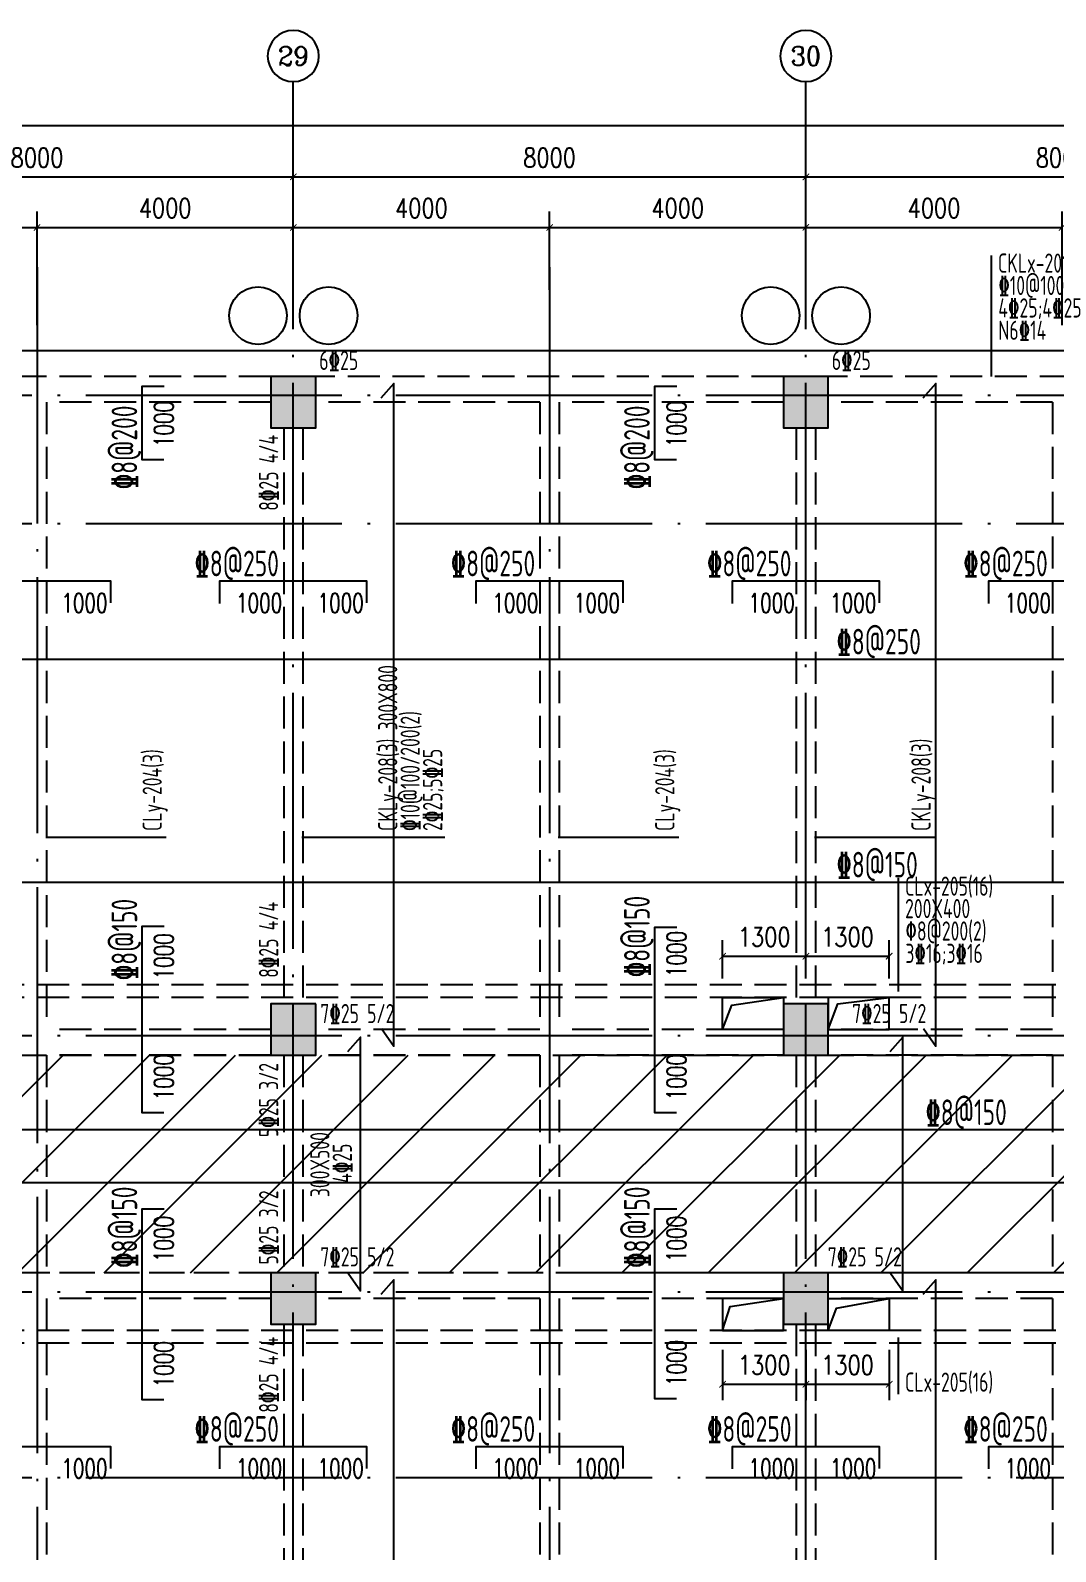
# Model space of a CAD drawing. Header units: millimetres. Extents: x 2998490 to 15040601, y 444546 to 7822218.
# Drawn here: x 14637164 to 14653164, y 7671349 to 7695106 of the extents above; entities that cross this region are included whole.
import ezdxf
from ezdxf.enums import TextEntityAlignment as Align

# ---------------------------------------------------------------- set-up
doc = ezdxf.new("R2010")
doc.units = ezdxf.units.MM
doc.header["$LTSCALE"] = 2000
doc.linetypes.add('DASH', pattern=[0.35, 0.25, -0.1])
doc.linetypes.add('DOTE', pattern=[2.42, 2, -0.2, 0.02, -0.2])
for name, color, linetype in [('3-AXIS', 3, 'Continuous'), ('3-AXIS_TEXT', 7, 'Continuous'), ('3-ban', 84, 'Continuous'), ('3-ban-hatch', 9, 'Continuous'), ('3-ban-rein', 1, 'Continuous'), ('3-ban-TEXT', 7, 'Continuous'), ('3-column-DOWN', 232, 'Continuous'), ('3-COLUMN-UP', 2, 'Continuous'), ('3-dcl', 3, 'Continuous'), ('3-dote', 43, 'DOTE'), ('3-HATCH', 8, 'Continuous'), ('3-liang-rein-X', 54, 'Continuous'), ('3-liang-rein-Y', 130, 'Continuous'), ('3-liang-R截面-X', 50, 'Continuous'), ('3-liang-R截面-Y', 70, 'Continuous'), ('3-liang-s-1', 44, 'Continuous'), ('3-liang-xu', 120, 'DASH'), ('3-装饰线脚', 7, 'Continuous'), ('AXIS', 3, 'Continuous'), ('AXIS_TEXT', 7, 'Continuous')]:
    doc.layers.add(name, color=color, linetype=linetype)
doc.layers.add('3-零部件', color=73, linetype='Continuous', lineweight=5)
doc.styles.add('_TCH_AXIS', font='COMPLEX', dxfattribs={"bigfont": 'GBCBIG'})
doc.styles.add('COMPLEX', font='COMPLEX')
doc.styles.add('DIM_FONT', font='SIMPLEX', dxfattribs={"width": 0.8, "bigfont": 'HZTXT'})
doc.styles.add('TJ1', font='tj-romans1.shx', dxfattribs={"width": 0.8, "bigfont": 'tj-hztxt1.shx'})
doc.styles.add('TSSD_Rein', font='Tssdeng.shx', dxfattribs={"width": 0.7, "bigfont": 'hztxt.shx'})
doc.dimstyles.new('DIMN100', dxfattribs={"dimtxt": 300, "dimasz": 100, "dimexe": 250, "dimexo": 300, "dimgap": 150, "dimtad": 1, "dimdec": 0, "dimzin": 0, "dimdsep": 46, "dimtxsty": 'DIM_FONT', "dimblk": 'ARCHTICK', "dimcen": 0.09, "dimclrt": 7, "dimazin": 2, "dimtfac": 1, "dimtdec": 0, "dimtix": 1, "dimtmove": 2, "dimatfit": 3, "dimldrblk": 'ARCHTICK', "dimfxl": 0, "dimtolj": 1, "dimtzin": 0, "dimarcsym": 0})

# ---------------------------------------------------------------- blocks, each defined once
blk = doc.blocks.new('_ArchTick')
at = {"color": 0, "linetype": 'ByBlock', "const_width": 0.15}
blk.add_lwpolyline([(-0.5, -0.5), (0.5, 0.5)], dxfattribs=at)
blk = doc.blocks.new('*D225')
at = {"layer": 'AXIS', "color": 0, "lineweight": -2}
for p, q in [((14633267, 7692217), (14633267, 7693069)), ((14641267, 7692217), (14641267, 7693069)), ((14633267, 7692819), (14641267, 7692819))]:
    blk.add_line(p, q, dxfattribs=at)
at = {"layer": 'Defpoints', "color": 0}
for p in [(14641267, 7692819), (14633267, 7691917), (14641267, 7691917)]:
    blk.add_point(p, dxfattribs=at)
at = {"layer": 'AXIS', "color": 0, "lineweight": -2, "xscale": 100, "yscale": 100, "zscale": 100, "rotation": 180}
blk.add_blockref('_ArchTick', (14633267, 7692819), dxfattribs=at)
at = {"layer": 'AXIS', "color": 0, "lineweight": -2, "xscale": 100, "yscale": 100, "zscale": 100}
blk.add_blockref('_ArchTick', (14641267, 7692819), dxfattribs=at)
at = {"layer": 'AXIS', "color": 7, "insert": (14637267, 7693119), "char_height": 300, "attachment_point": 5, "style": 'DIM_FONT'}
blk.add_mtext('\\A1;8000', dxfattribs=at)
blk = doc.blocks.new('*D226')
at = {"layer": 'AXIS', "color": 0, "lineweight": -2}
for p, q in [((14641267, 7692217), (14641267, 7693069)), ((14649267, 7692217), (14649267, 7693069)), ((14641267, 7692819), (14649267, 7692819))]:
    blk.add_line(p, q, dxfattribs=at)
at = {"layer": 'Defpoints', "color": 0}
for p in [(14649267, 7692819), (14641267, 7691917), (14649267, 7691917)]:
    blk.add_point(p, dxfattribs=at)
at = {"layer": 'AXIS', "color": 0, "lineweight": -2, "xscale": 100, "yscale": 100, "zscale": 100, "rotation": 180}
blk.add_blockref('_ArchTick', (14641267, 7692819), dxfattribs=at)
at = {"layer": 'AXIS', "color": 0, "lineweight": -2, "xscale": 100, "yscale": 100, "zscale": 100}
blk.add_blockref('_ArchTick', (14649267, 7692819), dxfattribs=at)
at = {"layer": 'AXIS', "color": 7, "insert": (14645267, 7693119), "char_height": 300, "attachment_point": 5, "style": 'DIM_FONT'}
blk.add_mtext('\\A1;8000', dxfattribs=at)
blk = doc.blocks.new('*D227')
at = {"layer": 'AXIS', "color": 0, "lineweight": -2}
for p, q in [((14649267, 7692217), (14649267, 7693069)), ((14657267, 7692217), (14657267, 7693069)), ((14649267, 7692819), (14657267, 7692819))]:
    blk.add_line(p, q, dxfattribs=at)
at = {"layer": 'Defpoints', "color": 0}
for p in [(14657267, 7692819), (14649267, 7691917), (14657267, 7691917)]:
    blk.add_point(p, dxfattribs=at)
at = {"layer": 'AXIS', "color": 0, "lineweight": -2, "xscale": 100, "yscale": 100, "zscale": 100, "rotation": 180}
blk.add_blockref('_ArchTick', (14649267, 7692819), dxfattribs=at)
at = {"layer": 'AXIS', "color": 0, "lineweight": -2, "xscale": 100, "yscale": 100, "zscale": 100}
blk.add_blockref('_ArchTick', (14657267, 7692819), dxfattribs=at)
at = {"layer": 'AXIS', "color": 7, "insert": (14653267, 7693119), "char_height": 300, "attachment_point": 5, "style": 'DIM_FONT'}
blk.add_mtext('\\A1;8000', dxfattribs=at)
blk = doc.blocks.new('*D237')
at = {"layer": 'AXIS', "color": 0, "lineweight": -2}
for p, q in [((14619017, 7691417), (14619017, 7693869)), ((14695267, 7691417), (14695267, 7693869)), ((14619017, 7693619), (14695267, 7693619))]:
    blk.add_line(p, q, dxfattribs=at)
at = {"layer": 'Defpoints', "color": 0}
for p in [(14695267, 7693619), (14619017, 7691117), (14695267, 7691117)]:
    blk.add_point(p, dxfattribs=at)
at = {"layer": 'AXIS', "color": 0, "lineweight": -2, "xscale": 100, "yscale": 100, "zscale": 100, "rotation": 180}
blk.add_blockref('_ArchTick', (14619017, 7693619), dxfattribs=at)
at = {"layer": 'AXIS', "color": 0, "lineweight": -2, "xscale": 100, "yscale": 100, "zscale": 100}
blk.add_blockref('_ArchTick', (14695267, 7693619), dxfattribs=at)
at = {"layer": 'AXIS', "color": 7, "insert": (14661202, 7693919), "char_height": 300, "attachment_point": 5, "style": 'DIM_FONT'}
blk.add_mtext('\\A1;76250', dxfattribs=at)
blk = doc.blocks.new('_AXISO')
blk.add_circle((0, 0), 0.5)
at = {"layer": '3-AXIS_TEXT', "style": 'COMPLEX', "width": 1.041667}
blk.add_attdef('A', text='', height=0.56, dxfattribs=at).set_placement((-0.25, -0.28), (0.25, -0.28), align=Align.FIT)
blk = doc.blocks.new('*D1372')
at = {"layer": '3-零部件', "color": 0, "lineweight": -2}
for p, q in [((14633267, 7690501), (14633267, 7692279)), ((14637267, 7690501), (14637267, 7692279)), ((14633267, 7692029), (14637267, 7692029))]:
    blk.add_line(p, q, dxfattribs=at)
at = {"layer": 'Defpoints', "color": 0}
for p in [(14637267, 7692029), (14633267, 7690201), (14637267, 7690201)]:
    blk.add_point(p, dxfattribs=at)
at = {"layer": '3-零部件', "color": 0, "lineweight": -2, "xscale": 100, "yscale": 100, "zscale": 100, "rotation": 180}
blk.add_blockref('_ArchTick', (14633267, 7692029), dxfattribs=at)
at = {"layer": '3-零部件', "color": 0, "lineweight": -2, "xscale": 100, "yscale": 100, "zscale": 100}
blk.add_blockref('_ArchTick', (14637267, 7692029), dxfattribs=at)
at = {"layer": '3-零部件', "color": 7, "insert": (14635267, 7692329), "char_height": 300, "attachment_point": 5, "style": 'DIM_FONT'}
blk.add_mtext('\\A1;4000', dxfattribs=at)
blk = doc.blocks.new('*D1373')
at = {"layer": '3-零部件', "color": 0, "lineweight": -2}
for p, q in [((14637267, 7690501), (14637267, 7692279)), ((14641267, 7691516), (14641267, 7692279)), ((14637267, 7692029), (14641267, 7692029))]:
    blk.add_line(p, q, dxfattribs=at)
at = {"layer": 'Defpoints', "color": 0}
for p in [(14641267, 7692029), (14641267, 7691216), (14637267, 7690201)]:
    blk.add_point(p, dxfattribs=at)
at = {"layer": '3-零部件', "color": 0, "lineweight": -2, "xscale": 100, "yscale": 100, "zscale": 100, "rotation": 180}
blk.add_blockref('_ArchTick', (14637267, 7692029), dxfattribs=at)
at = {"layer": '3-零部件', "color": 0, "lineweight": -2, "xscale": 100, "yscale": 100, "zscale": 100}
blk.add_blockref('_ArchTick', (14641267, 7692029), dxfattribs=at)
at = {"layer": '3-零部件', "color": 7, "insert": (14639267, 7692329), "char_height": 300, "attachment_point": 5, "style": 'DIM_FONT'}
blk.add_mtext('\\A1;4000', dxfattribs=at)
blk = doc.blocks.new('*D1374')
at = {"layer": '3-零部件', "color": 0, "lineweight": -2}
for p, q in [((14641267, 7691516), (14641267, 7692279)), ((14645267, 7691055), (14645267, 7692279)), ((14641267, 7692029), (14645267, 7692029))]:
    blk.add_line(p, q, dxfattribs=at)
at = {"layer": 'Defpoints', "color": 0}
for p in [(14645267, 7692029), (14641267, 7691216), (14645267, 7690755)]:
    blk.add_point(p, dxfattribs=at)
at = {"layer": '3-零部件', "color": 0, "lineweight": -2, "xscale": 100, "yscale": 100, "zscale": 100, "rotation": 180}
blk.add_blockref('_ArchTick', (14641267, 7692029), dxfattribs=at)
at = {"layer": '3-零部件', "color": 0, "lineweight": -2, "xscale": 100, "yscale": 100, "zscale": 100}
blk.add_blockref('_ArchTick', (14645267, 7692029), dxfattribs=at)
at = {"layer": '3-零部件', "color": 7, "insert": (14643267, 7692329), "char_height": 300, "attachment_point": 5, "style": 'DIM_FONT'}
blk.add_mtext('\\A1;4000', dxfattribs=at)
blk = doc.blocks.new('*D1375')
at = {"layer": '3-零部件', "color": 0, "lineweight": -2}
for p, q in [((14645267, 7691055), (14645267, 7692279)), ((14649267, 7691055), (14649267, 7692279)), ((14645267, 7692029), (14649267, 7692029))]:
    blk.add_line(p, q, dxfattribs=at)
at = {"layer": 'Defpoints', "color": 0}
for p in [(14649267, 7692029), (14645267, 7690755), (14649267, 7690755)]:
    blk.add_point(p, dxfattribs=at)
at = {"layer": '3-零部件', "color": 0, "lineweight": -2, "xscale": 100, "yscale": 100, "zscale": 100, "rotation": 180}
blk.add_blockref('_ArchTick', (14645267, 7692029), dxfattribs=at)
at = {"layer": '3-零部件', "color": 0, "lineweight": -2, "xscale": 100, "yscale": 100, "zscale": 100}
blk.add_blockref('_ArchTick', (14649267, 7692029), dxfattribs=at)
at = {"layer": '3-零部件', "color": 7, "insert": (14647267, 7692329), "char_height": 300, "attachment_point": 5, "style": 'DIM_FONT'}
blk.add_mtext('\\A1;4000', dxfattribs=at)
blk = doc.blocks.new('*D1376')
at = {"layer": '3-零部件', "color": 0, "lineweight": -2}
for p, q in [((14649267, 7691055), (14649267, 7692279)), ((14653267, 7690501), (14653267, 7692279)), ((14649267, 7692029), (14653267, 7692029))]:
    blk.add_line(p, q, dxfattribs=at)
at = {"layer": 'Defpoints', "color": 0}
for p in [(14653267, 7692029), (14649267, 7690755), (14653267, 7690201)]:
    blk.add_point(p, dxfattribs=at)
at = {"layer": '3-零部件', "color": 0, "lineweight": -2, "xscale": 100, "yscale": 100, "zscale": 100, "rotation": 180}
blk.add_blockref('_ArchTick', (14649267, 7692029), dxfattribs=at)
at = {"layer": '3-零部件', "color": 0, "lineweight": -2, "xscale": 100, "yscale": 100, "zscale": 100}
blk.add_blockref('_ArchTick', (14653267, 7692029), dxfattribs=at)
at = {"layer": '3-零部件', "color": 7, "insert": (14651267, 7692329), "char_height": 300, "attachment_point": 5, "style": 'DIM_FONT'}
blk.add_mtext('\\A1;4000', dxfattribs=at)
blk = doc.blocks.new('*D1840')
at = {"layer": '3-ban', "color": 0, "lineweight": -2}
for p, q in [((14647967, 7680302), (14647967, 7680898)), ((14649267, 7680302), (14649267, 7680898)), ((14647967, 7680648), (14649267, 7680648))]:
    blk.add_line(p, q, dxfattribs=at)
at = {"layer": 'Defpoints', "color": 0}
for p in [(14649267, 7680648), (14647967, 7680002), (14649267, 7680002)]:
    blk.add_point(p, dxfattribs=at)
at = {"layer": '3-ban', "color": 0, "lineweight": -2, "xscale": 100, "yscale": 100, "zscale": 100, "rotation": 180}
blk.add_blockref('_ArchTick', (14647967, 7680648), dxfattribs=at)
at = {"layer": '3-ban', "color": 0, "lineweight": -2, "xscale": 100, "yscale": 100, "zscale": 100}
blk.add_blockref('_ArchTick', (14649267, 7680648), dxfattribs=at)
at = {"layer": '3-ban', "color": 7, "insert": (14648617, 7680948), "char_height": 300, "attachment_point": 5, "style": 'DIM_FONT'}
blk.add_mtext('\\A1;1300', dxfattribs=at)
blk = doc.blocks.new('*D1841')
at = {"layer": '3-ban', "color": 0, "lineweight": -2}
for p, q in [((14649267, 7680302), (14649267, 7680898)), ((14650567, 7680302), (14650567, 7680898)), ((14649267, 7680648), (14650567, 7680648))]:
    blk.add_line(p, q, dxfattribs=at)
at = {"layer": 'Defpoints', "color": 0}
for p in [(14650567, 7680648), (14649267, 7680002), (14650567, 7680002)]:
    blk.add_point(p, dxfattribs=at)
at = {"layer": '3-ban', "color": 0, "lineweight": -2, "xscale": 100, "yscale": 100, "zscale": 100, "rotation": 180}
blk.add_blockref('_ArchTick', (14649267, 7680648), dxfattribs=at)
at = {"layer": '3-ban', "color": 0, "lineweight": -2, "xscale": 100, "yscale": 100, "zscale": 100}
blk.add_blockref('_ArchTick', (14650567, 7680648), dxfattribs=at)
at = {"layer": '3-ban', "color": 7, "insert": (14649917, 7680948), "char_height": 300, "attachment_point": 5, "style": 'DIM_FONT'}
blk.add_mtext('\\A1;1300', dxfattribs=at)
blk = doc.blocks.new('*D1842')
at = {"layer": '3-ban', "color": 0, "lineweight": -2}
for p, q in [((14647967, 7674502), (14647967, 7673713)), ((14649267, 7674502), (14649267, 7673713)), ((14647967, 7673963), (14649267, 7673963))]:
    blk.add_line(p, q, dxfattribs=at)
at = {"layer": 'Defpoints', "color": 0}
for p in [(14647967, 7674802), (14649267, 7674802), (14649267, 7673963)]:
    blk.add_point(p, dxfattribs=at)
at = {"layer": '3-ban', "color": 0, "lineweight": -2, "xscale": 100, "yscale": 100, "zscale": 100, "rotation": 180}
blk.add_blockref('_ArchTick', (14647967, 7673963), dxfattribs=at)
at = {"layer": '3-ban', "color": 0, "lineweight": -2, "xscale": 100, "yscale": 100, "zscale": 100}
blk.add_blockref('_ArchTick', (14649267, 7673963), dxfattribs=at)
at = {"layer": '3-ban', "color": 7, "insert": (14648617, 7674263), "char_height": 300, "attachment_point": 5, "style": 'DIM_FONT'}
blk.add_mtext('\\A1;1300', dxfattribs=at)
blk = doc.blocks.new('*D1843')
at = {"layer": '3-ban', "color": 0, "lineweight": -2}
for p, q in [((14649267, 7674502), (14649267, 7673713)), ((14650567, 7674502), (14650567, 7673713)), ((14649267, 7673963), (14650567, 7673963))]:
    blk.add_line(p, q, dxfattribs=at)
at = {"layer": 'Defpoints', "color": 0}
for p in [(14649267, 7674802), (14650567, 7674802), (14650567, 7673963)]:
    blk.add_point(p, dxfattribs=at)
at = {"layer": '3-ban', "color": 0, "lineweight": -2, "xscale": 100, "yscale": 100, "zscale": 100, "rotation": 180}
blk.add_blockref('_ArchTick', (14649267, 7673963), dxfattribs=at)
at = {"layer": '3-ban', "color": 0, "lineweight": -2, "xscale": 100, "yscale": 100, "zscale": 100}
blk.add_blockref('_ArchTick', (14650567, 7673963), dxfattribs=at)
at = {"layer": '3-ban', "color": 7, "insert": (14649917, 7674263), "char_height": 300, "attachment_point": 5, "style": 'DIM_FONT'}
blk.add_mtext('\\A1;1300', dxfattribs=at)

msp = doc.modelspace()

# ---------------------------------------------------------------- hatches: boundary and pattern name
at = {"layer": '3-ban-hatch'}
h = msp.add_hatch(dxfattribs=at)
h.set_pattern_fill('ANSI31', color=8, scale=300, style=0)
h.set_pattern_definition([(225, (29074325.8, 15350928), (673.51921, -673.51921), [])])
h.paths.add_polyline_path([(14691566.9, 7679102), (14691566.9, 7672702), (14692155.7, 7672702), (14692660.5, 7672397.4), (14695264, 7669794.7), (14695493.1, 7669240.6), (14695493.1, 7665561.7), (14695262.8, 7665008.1), (14692660.8, 7662406), (14692106.7, 7662177), (14688427.3, 7662177), (14687873.3, 7662406.2), (14685271.6, 7665007.9), (14685041.9, 7665561.7), (14685041.9, 7667102), (14681566.9, 7667102), (14681566.9, 7672702), (14681566.9, 7675402), (14681566.9, 7675702), (14618716.9, 7675702), (14618716.9, 7679102)])
at = {"layer": '3-HATCH'}
for points in [[(14641616.9, 7689702), (14640916.9, 7689702), (14640916.9, 7688902), (14641616.9, 7688902)], [(14649616.9, 7689702), (14648916.9, 7689702), (14648916.9, 7688902), (14649616.9, 7688902)], [(14641616.9, 7679902), (14640916.9, 7679902), (14640916.9, 7679102), (14641616.9, 7679102)], [(14649616.9, 7679902), (14648916.9, 7679902), (14648916.9, 7679102), (14649616.9, 7679102)], [(14641616.9, 7675702), (14640916.9, 7675702), (14640916.9, 7674902), (14641616.9, 7674902)], [(14649616.9, 7675702), (14648916.9, 7675702), (14648916.9, 7674902), (14649616.9, 7674902)]]:
    msp.add_hatch(color=256, dxfattribs=at).paths.add_polyline_path(points)

# ---------------------------------------------------------------- linework, layer by layer
at = {"layer": '3-AXIS', "color": 15, "linetype": 'DOTE'}
for p, q in [((14641266.8, 7661402), (14641266.8, 7691916.5)), ((14649266.8, 7661402), (14649266.8, 7691916.5)), ((14695266.8, 7689402), (14614408.5, 7689402)), ((14695266.8, 7687402), (14614408.5, 7687402)), ((14695266.8, 7679402), (14614408.5, 7679402)), ((14695266.8, 7675402), (14614408.5, 7675402)), ((14695266.8, 7672502), (14614408.5, 7672502))]:
    msp.add_line(p, q, dxfattribs=at)
at = {"layer": '3-ban-rein'}
for points in [[(14639245.3, 7688402), (14638907.3, 7688402), (14638907.3, 7689552), (14639253.3, 7689552)], [(14642643.5, 7679518.1), (14642837, 7679244.4), (14642837, 7689592.3), (14642633.9, 7689362.9)], [(14647245.3, 7688402), (14646907.3, 7688402), (14646907.3, 7689552), (14647253.3, 7689552)], [(14651101.3, 7679518.1), (14651294.8, 7679244.4), (14651294.8, 7689592.3), (14651091.7, 7689362.9)], [(14638416.8, 7686165.7), (14638416.8, 7686503.7), (14636116.8, 7686503.7), (14636116.8, 7686157.7)], [(14642416.8, 7686165.7), (14642416.8, 7686503.7), (14640116.8, 7686503.7), (14640116.8, 7686157.7)], [(14646416.8, 7686165.7), (14646416.8, 7686503.7), (14644116.8, 7686503.7), (14644116.8, 7686157.7)], [(14650416.8, 7686165.7), (14650416.8, 7686503.7), (14648116.8, 7686503.7), (14648116.8, 7686157.7)], [(14654416.8, 7686165.7), (14654416.8, 7686503.7), (14652116.8, 7686503.7), (14652116.8, 7686157.7)], [(14681410.6, 7684945.4), (14681410.6, 7685283.3), (14618819.5, 7685283.3), (14618819.5, 7684937.3)], [(14681204.9, 7681993.8), (14681478.5, 7681800.4), (14618817.4, 7681800.4), (14619046.8, 7682003.4)], [(14639245.3, 7678202), (14638907.3, 7678202), (14638907.3, 7681115.4), (14639253.3, 7681115.4)], [(14647245.3, 7678202), (14646907.3, 7678202), (14646907.3, 7681102), (14647253.3, 7681102)], [(14642122.7, 7675697.8), (14642316.1, 7675424.1), (14642316.1, 7679381.4), (14642113, 7679152)], [(14650585.4, 7675697.8), (14650778.8, 7675424.1), (14650778.8, 7679381.4), (14650575.7, 7679152)], [(14691410.6, 7677595.5), (14691410.6, 7677933.4), (14618833.6, 7677933.4), (14618833.6, 7677587.4)], [(14691204.9, 7677299.5), (14691478.5, 7677106.1), (14618817.4, 7677106.1), (14619046.8, 7677309.2)], [(14639245.3, 7673717), (14638907.3, 7673717), (14638907.3, 7676702), (14639253.3, 7676702)], [(14647245.3, 7673736.7), (14646907.3, 7673736.7), (14646907.3, 7676702), (14647253.3, 7676702)], [(14642643.5, 7665518.1), (14642837, 7665244.4), (14642837, 7675592.3), (14642633.9, 7675362.9)], [(14651101.3, 7665518.1), (14651294.8, 7665244.4), (14651294.8, 7675592.3), (14651091.7, 7675362.9)], [(14638416.8, 7672649.4), (14638416.8, 7672987.3), (14636116.8, 7672987.3), (14636116.8, 7672641.3)], [(14642416.8, 7672649.4), (14642416.8, 7672987.3), (14640116.8, 7672987.3), (14640116.8, 7672641.3)], [(14646416.8, 7672649.4), (14646416.8, 7672987.3), (14644116.8, 7672987.3), (14644116.8, 7672641.3)], [(14650416.8, 7672649.4), (14650416.8, 7672987.3), (14648116.8, 7672987.3), (14648116.8, 7672641.3)], [(14654416.8, 7672649.4), (14654416.8, 7672987.3), (14652116.8, 7672987.3), (14652116.8, 7672641.3)]]:
    msp.add_lwpolyline(points, dxfattribs=at)
at = {"layer": '3-column-DOWN'}
for points in [[(14641616.9, 7689702), (14640916.9, 7689702), (14640916.9, 7688902), (14641616.9, 7688902)], [(14649616.9, 7689702), (14648916.9, 7689702), (14648916.9, 7688902), (14649616.9, 7688902)], [(14641616.9, 7679902), (14640916.9, 7679902), (14640916.9, 7679102), (14641616.9, 7679102)], [(14649616.9, 7679902), (14648916.9, 7679902), (14648916.9, 7679102), (14649616.9, 7679102)], [(14641616.9, 7675702), (14640916.9, 7675702), (14640916.9, 7674902), (14641616.9, 7674902)], [(14649616.9, 7675702), (14648916.9, 7675702), (14648916.9, 7674902), (14649616.9, 7674902)]]:
    msp.add_lwpolyline(points, close=True, dxfattribs=at)
at = {"layer": '3-COLUMN-UP'}
for points in [[(14641616.9, 7689702), (14640916.9, 7689702), (14640916.9, 7688902), (14641616.9, 7688902)], [(14649616.9, 7689702), (14648916.9, 7689702), (14648916.9, 7688902), (14649616.9, 7688902)], [(14641616.9, 7679902), (14640916.9, 7679902), (14640916.9, 7679102), (14641616.9, 7679102)], [(14649616.9, 7679902), (14648916.9, 7679902), (14648916.9, 7679102), (14649616.9, 7679102)], [(14641616.9, 7675702), (14640916.9, 7675702), (14640916.9, 7674902), (14641616.9, 7674902)], [(14649616.9, 7675702), (14648916.9, 7675702), (14648916.9, 7674902), (14649616.9, 7674902)]]:
    msp.add_lwpolyline(points, close=True, dxfattribs=at)
at = {"layer": '3-dcl', "linetype": 'DASH'}
msp.add_lwpolyline([(14691566.9, 7679102), (14691566.9, 7672702), (14692155.7, 7672702), (14692660.5, 7672397.4), (14695264, 7669794.7), (14695493.1, 7669240.6), (14695493.1, 7665561.7), (14695262.8, 7665008.1), (14692660.8, 7662406), (14692106.7, 7662177), (14688427.3, 7662177), (14687873.3, 7662406.2), (14685271.6, 7665007.9), (14685041.9, 7665561.7), (14685041.9, 7667102), (14681566.9, 7667102), (14681566.9, 7672702), (14681566.9, 7672702), (14681566.9, 7675402), (14681566.9, 7675402), (14681566.9, 7675702), (14618716.9, 7675702), (14618716.9, 7679102), (14691566.9, 7679102)], dxfattribs=at)
at = {"layer": '3-dote'}
for p, q in [((14637266.8, 7691407.2), (14637266.8, 7663225.6)), ((14645266.8, 7691407.2), (14645266.8, 7663225.6))]:
    msp.add_line(p, q, dxfattribs=at)
at = {"layer": '3-liang-R截面-X'}
for p, q in [((14652157.7, 7691590.4), (14652157.7, 7689702)), ((14650707.5, 7681871.5), (14650707.5, 7680094.4)), ((14650707.5, 7674693.9), (14650707.5, 7673805.3))]:
    msp.add_line(p, q, dxfattribs=at)
at = {"layer": '3-liang-R截面-Y'}
for p, q in [((14639282.3, 7682499.7), (14637402.3, 7682499.7)), ((14643631.1, 7682499.7), (14641401.1, 7682499.7)), ((14647282.3, 7682499.7), (14645402.3, 7682499.7)), ((14651281.1, 7682499.7), (14649401.1, 7682499.7))]:
    msp.add_line(p, q, dxfattribs=at)
at = {"layer": '3-liang-s-1'}
for points in [[(14691966.8, 7688102), (14681966.8, 7688102), (14681966.8, 7690102), (14618716.8, 7690102), (14618716.8, 7689702)], [(14647966.8, 7679502), (14648111.9, 7679883.1), (14648916.9, 7680002)], [(14649616.9, 7679502), (14649763.4, 7679902.5), (14650566.8, 7680002)], [(14647966.8, 7674802), (14648085.8, 7675176.1), (14648916.8, 7675302)], [(14649616.9, 7674802), (14649747.7, 7675152.3), (14650566.8, 7675302)]]:
    msp.add_lwpolyline(points, dxfattribs=at)
for points in [[(14648916.9, 7679502), (14647966.8, 7679502), (14647966.8, 7680002), (14648916.9, 7680002)], [(14649616.9, 7679502), (14650566.8, 7679502), (14650566.8, 7680002), (14649616.9, 7680002)], [(14647966.8, 7674802), (14648916.8, 7674802), (14648916.8, 7675302), (14647966.8, 7675302)], [(14649616.9, 7675302), (14650566.8, 7675302), (14650566.8, 7674802), (14649616.9, 7674802)]]:
    msp.add_lwpolyline(points, close=True, dxfattribs=at)
at = {"layer": '3-liang-xu'}
for p, q in [((14640916.9, 7689702), (14633616.9, 7689702)), ((14648916.9, 7689702), (14641616.9, 7689702)), ((14656916.9, 7689702), (14649616.9, 7689702)), ((14640916.9, 7689302), (14637416.9, 7689302)), ((14637416.9, 7689302), (14637416.9, 7679502)), ((14645116.9, 7689302), (14641616.9, 7689302)), ((14645116.9, 7689302), (14645116.9, 7679502)), ((14648916.9, 7689302), (14645416.9, 7689302)), ((14645416.9, 7689302), (14645416.9, 7679502)), ((14653116.9, 7689302), (14649616.9, 7689302)), ((14653116.9, 7689302), (14653116.9, 7679502)), ((14641116.9, 7688902), (14641116.9, 7679902)), ((14641416.9, 7688902), (14641416.9, 7679902)), ((14649116.9, 7688902), (14649116.9, 7679902)), ((14649416.9, 7688902), (14649416.9, 7679902)), ((14681166.8, 7680202), (14619016.8, 7680202)), ((14681166.8, 7680002), (14619016.8, 7680002)), ((14640916.9, 7679502), (14637416.9, 7679502)), ((14645116.9, 7679502), (14641616.9, 7679502)), ((14648916.9, 7679502), (14645416.9, 7679502)), ((14653116.9, 7679502), (14649616.9, 7679502)), ((14640916.9, 7679102), (14637416.9, 7679102)), ((14637416.9, 7679102), (14637416.9, 7675702)), ((14641116.9, 7679102), (14641116.9, 7675702)), ((14641416.9, 7679102), (14641416.9, 7675702)), ((14645116.9, 7679102), (14641616.9, 7679102)), ((14645116.9, 7679102), (14645116.9, 7675702)), ((14648916.9, 7679102), (14645416.9, 7679102)), ((14645416.9, 7679102), (14645416.9, 7675702)), ((14649116.9, 7679102), (14649116.9, 7675702)), ((14649416.9, 7679102), (14649416.9, 7675702)), ((14653116.9, 7679102), (14649616.9, 7679102)), ((14653116.9, 7679102), (14653116.9, 7675702)), ((14640916.9, 7675702), (14637416.9, 7675702)), ((14645116.9, 7675702), (14641616.9, 7675702)), ((14648916.9, 7675702), (14645416.9, 7675702)), ((14653116.9, 7675702), (14649616.9, 7675702)), ((14640916.9, 7675302), (14637416.9, 7675302)), ((14637416.9, 7675302), (14637416.9, 7665502)), ((14645116.9, 7675302), (14641616.9, 7675302)), ((14645116.9, 7675302), (14645116.9, 7665502)), ((14648916.9, 7675302), (14645416.9, 7675302)), ((14645416.9, 7675302), (14645416.9, 7665502)), ((14653116.9, 7675302), (14649616.9, 7675302)), ((14653116.9, 7675302), (14653116.9, 7665502)), ((14641116.9, 7674902), (14641116.9, 7665902)), ((14641416.9, 7674902), (14641416.9, 7665902)), ((14649116.9, 7674902), (14649116.9, 7665902)), ((14649416.9, 7674902), (14649416.9, 7665902)), ((14681166.8, 7674802), (14619016.8, 7674802)), ((14681166.8, 7674602), (14619016.8, 7674602))]:
    msp.add_line(p, q, dxfattribs=at)
at = {"layer": '3-装饰线脚'}
for centre in [(14640716.8, 7690652), (14641816.8, 7690652), (14648716.8, 7690652), (14649816.8, 7690652)]:
    msp.add_circle(centre, 450, dxfattribs=at)
at = {"layer": 'AXIS'}
for p, q in [((14641266.8, 7691916.5), (14641266.8, 7694306.2)), ((14649266.8, 7691916.5), (14649266.8, 7694306.2))]:
    msp.add_line(p, q, dxfattribs=at)

# ---------------------------------------------------------------- block references
ref = msp.add_blockref('_AXISO', (14641266.8, 7694706.2), dxfattribs=dict(at, xscale=-800, yscale=800, zscale=800, rotation=179.9999999998666))
ref.add_attrib('A', '29', dxfattribs={"layer": 'AXIS_TEXT', "height": 294.28, "rotation": 360, "style": '_TCH_AXIS'}).set_placement((14641028.6, 7694559), (14641505.1, 7694559), align=Align.FIT)
ref = msp.add_blockref('_AXISO', (14649266.8, 7694706.2), dxfattribs=dict(at, xscale=-800, yscale=800, zscale=800, rotation=179.9999999998666))
ref.add_attrib('A', '30', dxfattribs={"layer": 'AXIS_TEXT', "height": 300.65, "rotation": 360, "style": '_TCH_AXIS'}).set_placement((14649030.6, 7694555.8), (14649503.1, 7694555.8), align=Align.FIT)

# ---------------------------------------------------------------- texts
at = {"layer": '3-ban', "style": 'TSSD_Rein', "width": 0.7}
for s, rotation, p in [('%%1328@200', 89.99419, (14638830.3, 7687940.8, -5065)), ('%%1328@200', 89.99419, (14646830.3, 7687940.8, -5065)), ('%%1328@250', 0.00581, (14639724.3, 7686580.6, -5065)), ('%%1328@250', 0.00581, (14643724.3, 7686580.6, -5065)), ('%%1328@250', 0.00581, (14647724.3, 7686580.6, -5065)), ('%%1328@250', 0.00581, (14651724.3, 7686580.6, -5065)), ('%%1328@250', 0.00581, (14649744.2, 7685360.3, -5065)), ('%%1328@150', 0.00581, (14649744.2, 7681877.3, -5065)), ('%%1328@150', 89.99419, (14646830.3, 7680320.7, -5065)), ('%%1328@150', 89.99419, (14638830.3, 7680273.7, -5065)), ('%%1328@150', 0.00581, (14651133.2, 7678010.4, -5065)), ('%%1328@150', 89.99419, (14638830.3, 7675780.6, -5065)), ('%%1328@150', 89.99419, (14646830.3, 7675780.6, -5065)), ('%%1328@250', 0.00581, (14639724.3, 7673064.2, -5065)), ('%%1328@250', 0.00581, (14643724.3, 7673064.2, -5065)), ('%%1328@250', 0.00581, (14647724.3, 7673064.2, -5065)), ('%%1328@250', 0.00581, (14651724.3, 7673064.2, -5065))]:
    msp.add_text(s, height=400, rotation=rotation, dxfattribs=at).set_placement(p)
at = {"layer": '3-ban-TEXT', "style": 'TJ1', "width": 0.7}
for p in [(14639397.2, 7688598.9), (14647397.2, 7688598.9), (14639397.2, 7680285.3), (14647397.2, 7680321.2), (14639397.2, 7678398.9), (14647397.2, 7678398.9), (14639397.2, 7675871.9), (14647397.2, 7675871.9), (14639397.2, 7673914), (14647397.2, 7673933.6)]:
    msp.add_text('1000', height=300, rotation=90, dxfattribs=at).set_placement(p)
for p in [(14637646.5, 7686013.8), (14640373.5, 7686013.8), (14641646.5, 7686013.8), (14644373.5, 7686013.8), (14645646.5, 7686013.8), (14648373.5, 7686013.8), (14649646.5, 7686013.8), (14652373.5, 7686013.8), (14637646.5, 7672497.4), (14640373.5, 7672497.4), (14641646.5, 7672497.4), (14644373.5, 7672497.4), (14645646.5, 7672497.4), (14648373.5, 7672497.4), (14649646.5, 7672497.4), (14652373.5, 7672497.4)]:
    msp.add_text('1000', height=300, dxfattribs=at).set_placement(p)
at = {"layer": '3-liang-rein-X', "style": 'TSSD_Rein', "width": 0.7}
for s, p in [('%%13210@100/150(4)', (14652270.6, 7690972.7)), ('4%%13225;4%%13225', (14652270.6, 7690622.7)), ('N6%%13214', (14652270.6, 7690272.8)), ('6%%13225', (14641672.3, 7689802)), ('6%%13225', (14649672.3, 7689802)), ('%%1308@200(2)', (14650820.4, 7680891.4)), ('3%%13216;3%%13216', (14650820.4, 7680541.4)), ('7%%13225 5/2', (14641688.3, 7679602)), ('7%%13225 5/2', (14649989.7, 7679602)), ('7%%13225 5/2', (14641688.3, 7675802)), ('7%%13225 5/2', (14649609, 7675802))]:
    msp.add_text(s, height=300, dxfattribs=at).set_placement(p)
at = {"layer": '3-liang-rein-Y', "style": 'TSSD_Rein', "width": 0.7}
for s, p in [('8%%13225 4/4', (14641031.4, 7687603.2)), ('%%13210@100/200(2)', (14643240.9, 7682603.9)), ('2%%13225;5%%13225', (14643590.9, 7682603.9)), ('8%%13225 4/4', (14641031.4, 7680309.5)), ('5%%13225 3/2', (14641031.4, 7677823.2)), ('4%%13225', (14642181.4, 7677107.5)), ('5%%13225 3/2', (14641031.4, 7675831.7)), ('8%%13225 4/4', (14641031.4, 7673517.9))]:
    msp.add_text(s, height=300, rotation=90, dxfattribs=at).set_placement(p)
at = {"layer": '3-liang-R截面-X', "style": 'TSSD_Rein', "width": 0.7}
for s, p in [('CKLx-201(8) 400X800', (14652265.7, 7691322.7)), ('CLx-205(16)', (14650815.5, 7681591.4)), ('200X400', (14650815.5, 7681241.4)), ('CLx-205(16)', (14650815.5, 7673845.9))]:
    msp.add_text(s, height=300, dxfattribs=at).set_placement(p)
at = {"layer": '3-liang-R截面-Y', "style": 'TSSD_Rein', "width": 0.7}
for s, p in [('CKLy-208(3) 300X800', (14642890.9, 7682603.9)), ('CKLy-208(3)', (14651213.7, 7682603.9)), ('CLy-204(3)', (14639214.9, 7682603.9)), ('CLy-204(3)', (14647214.9, 7682603.9)), ('300X500', (14641831.4, 7676884.7))]:
    msp.add_text(s, height=300, rotation=90, dxfattribs=at).set_placement(p)

# ---------------------------------------------------------------- dimensions: what is measured, and where the dimension line sits
at = {"layer": '3-ban'}
for base, p1, p2, picture, middle in [((14649266.8, 7680648.3), (14647966.8, 7680002), (14649266.8, 7680002), '*D1840', (14648616.8, 7680948.3)), ((14650566.8, 7680648.3), (14649266.8, 7680002), (14650566.8, 7680002), '*D1841', (14649916.8, 7680948.3)), ((14649266.8, 7673962.6), (14647966.8, 7674802), (14649266.8, 7674802), '*D1842', (14648616.8, 7674262.6)), ((14650566.8, 7673962.6), (14649266.8, 7674802), (14650566.8, 7674802), '*D1843', (14649916.8, 7674262.6))]:
    dim = msp.add_linear_dim(base=base, p1=p1, p2=p2, dimstyle='DIMN100', dxfattribs=at)
    dim.commit()
    dim.dimension.update_dxf_attribs({"geometry": picture, "text_midpoint": middle})
at = {"layer": '3-零部件'}
for base, p1, p2, picture, middle in [((14637266.8, 7692028.7), (14633266.8, 7690200.8), (14637266.8, 7690200.8), '*D1372', (14635266.8, 7692328.7)), ((14641266.8, 7692028.7), (14637266.8, 7690200.8), (14641266.8, 7691216.5), '*D1373', (14639266.8, 7692328.7)), ((14645266.8, 7692028.7), (14641266.8, 7691216.5), (14645266.8, 7690755), '*D1374', (14643266.8, 7692328.7)), ((14649266.8, 7692028.7), (14645266.8, 7690755), (14649266.8, 7690755), '*D1375', (14647266.8, 7692328.7)), ((14653266.8, 7692028.7), (14649266.8, 7690755), (14653266.8, 7690200.8), '*D1376', (14651266.8, 7692328.7))]:
    dim = msp.add_linear_dim(base=base, p1=p1, p2=p2, dimstyle='DIMN100', dxfattribs=at)
    dim.commit()
    dim.dimension.update_dxf_attribs({"geometry": picture, "text_midpoint": middle})
at = {"layer": 'AXIS'}
dim = msp.add_linear_dim(base=(14695266.8, 7693619.1), p1=(14619016.8, 7691116.5), p2=(14695266.8, 7691116.5), angle=360, dimstyle='DIMN100', dxfattribs=at)
dim.commit()
dim.dimension.update_dxf_attribs({"geometry": '*D237', "text_midpoint": (14661202.1, 7693919.1), "dimtype": 161})
for p1, p2, picture, middle in [((14633266.8, 7691916.5), (14641266.8, 7691916.5), '*D225', (14637266.8, 7693119.1)), ((14641266.8, 7691916.5), (14649266.8, 7691916.5), '*D226', (14645266.8, 7693119.1)), ((14649266.8, 7691916.5), (14657266.8, 7691916.5), '*D227', (14653266.8, 7693119.1))]:
    dim = msp.add_aligned_dim(p1=p1, p2=p2, distance=902.6, dimstyle='DIMN100', dxfattribs=at)
    dim.commit()
    dim.dimension.update_dxf_attribs({"geometry": picture, "text_midpoint": middle})

doc.saveas('drawing.dxf')
